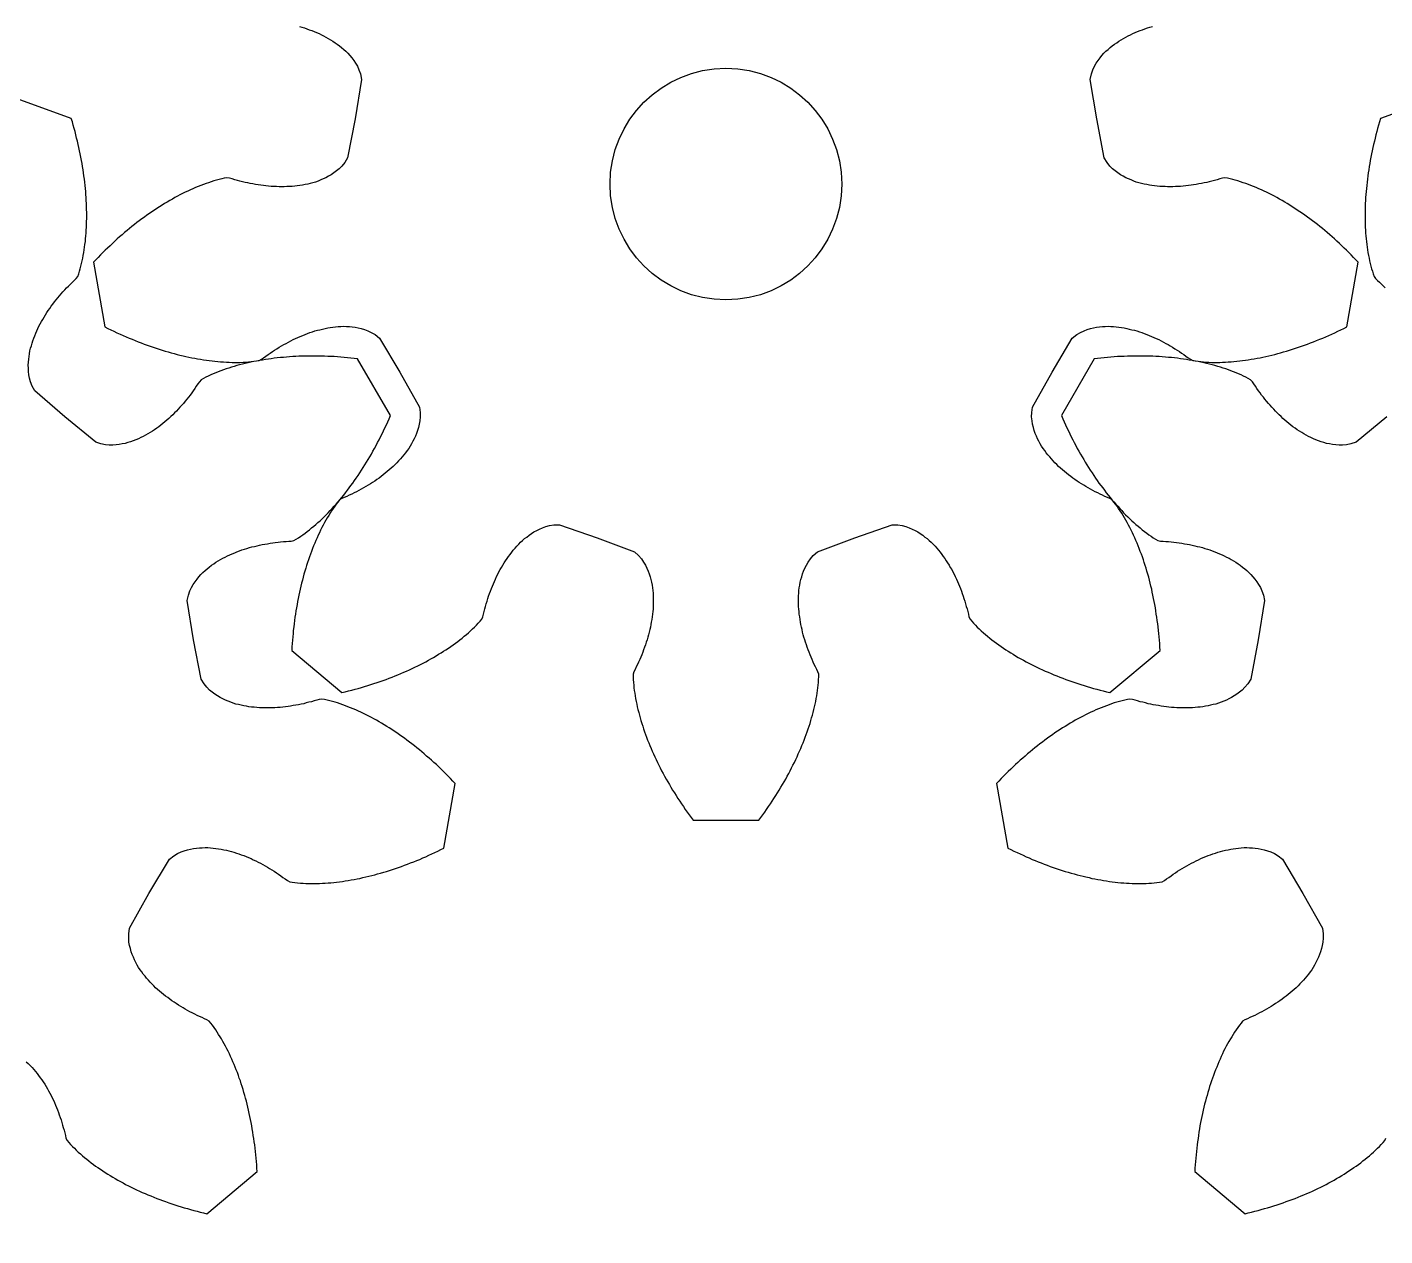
# Model space of a CAD drawing. Header units: metres. Extents: x -17.8 to 17.8, y -17.8 to 17.8.
# Drawn here: x -6.03 to 5.69, y -9.08 to 1.35 of the extents above; entities that cross this region are included whole.
import ezdxf

# ---------------------------------------------------------------- set-up
doc = ezdxf.new("R2010")
doc.units = ezdxf.units.M

msp = doc.modelspace()

# ---------------------------------------------------------------- linework, layer by layer
for points in [[(-3.681, 1.361), (-3.66, 1.354), (-3.638, 1.348), (-3.617, 1.341), (-3.596, 1.333), (-3.575, 1.325), (-3.554, 1.317), (-3.533, 1.309), (-3.512, 1.299), (-3.492, 1.289), (-3.472, 1.279), (-3.452, 1.269), (-3.432, 1.258), (-3.412, 1.246), (-3.392, 1.235), (-3.373, 1.221), (-3.354, 1.209), (-3.335, 1.194), (-3.317, 1.179), (-3.299, 1.163), (-3.28, 1.147), (-3.263, 1.129), (-3.245, 1.11), (-3.229, 1.089), (-3.212, 1.067), (-3.197, 1.043), (-3.181, 1.017), (-3.167, 0.987), (-3.155, 0.951), (-3.145, 0.904), (-3.201, 0.564), (-3.201, 0.564), (-3.265, 0.226), (-3.29, 0.186), (-3.314, 0.156), (-3.337, 0.132), (-3.361, 0.114), (-3.384, 0.096), (-3.407, 0.081), (-3.429, 0.067), (-3.452, 0.055), (-3.475, 0.044), (-3.497, 0.036), (-3.52, 0.026), (-3.542, 0.018), (-3.565, 0.011), (-3.587, 0.006), (-3.61, 0), (-3.632, -0.004), (-3.655, -0.008), (-3.677, -0.012), (-3.7, -0.015), (-3.722, -0.017), (-3.745, -0.02), (-3.767, -0.021), (-3.79, -0.022), (-3.812, -0.023), (-3.835, -0.023), (-3.857, -0.023), (-3.88, -0.022), (-3.902, -0.021), (-3.925, -0.02), (-3.947, -0.018), (-3.97, -0.015), (-3.992, -0.013), (-4.015, -0.01), (-4.037, -0.007), (-4.06, -0.003), (-4.082, 0.001), (-4.105, 0.005), (-4.127, 0.01), (-4.15, 0.014), (-4.172, 0.02), (-4.195, 0.026), (-4.217, 0.031), (-4.24, 0.038), (-4.262, 0.044), (-4.285, 0.051), (-4.307, 0.054), (-4.33, 0.05), (-4.352, 0.045), (-4.375, 0.039), (-4.397, 0.033), (-4.42, 0.027), (-4.442, 0.02), (-4.465, 0.012), (-4.487, 0.004), (-4.51, -0.004), (-4.532, -0.012), (-4.555, -0.021), (-4.577, -0.03), (-4.6, -0.04), (-4.622, -0.05), (-4.645, -0.06), (-4.667, -0.071), (-4.689, -0.082), (-4.712, -0.094), (-4.734, -0.105), (-4.756, -0.117), (-4.778, -0.129), (-4.8, -0.142), (-4.823, -0.155), (-4.845, -0.168), (-4.867, -0.182), (-4.889, -0.196), (-4.911, -0.21), (-4.932, -0.224), (-4.954, -0.239), (-4.976, -0.254), (-4.998, -0.269), (-5.019, -0.285), (-5.041, -0.301), (-5.063, -0.317), (-5.084, -0.333), (-5.106, -0.35), (-5.127, -0.367), (-5.148, -0.384), (-5.169, -0.402), (-5.191, -0.419), (-5.212, -0.438), (-5.233, -0.456), (-5.254, -0.474), (-5.274, -0.493), (-5.295, -0.512), (-5.316, -0.532), (-5.337, -0.552), (-5.357, -0.571), (-5.378, -0.592), (-5.398, -0.612), (-5.418, -0.633), (-5.438, -0.654), (-5.458, -0.675), (-5.36, -1.233), (-5.334, -1.246), (-5.308, -1.259), (-5.282, -1.271), (-5.256, -1.283), (-5.229, -1.295), (-5.203, -1.307), (-5.177, -1.318), (-5.151, -1.33), (-5.125, -1.34), (-5.099, -1.351), (-5.073, -1.361), (-5.047, -1.371), (-5.021, -1.381), (-4.995, -1.391), (-4.969, -1.4), (-4.943, -1.409), (-4.917, -1.417), (-4.891, -1.426), (-4.866, -1.434), (-4.84, -1.442), (-4.814, -1.449), (-4.788, -1.456), (-4.763, -1.463), (-4.737, -1.47), (-4.712, -1.476), (-4.686, -1.482), (-4.661, -1.488), (-4.635, -1.494), (-4.61, -1.499), (-4.585, -1.504), (-4.56, -1.508), (-4.534, -1.513), (-4.509, -1.517), (-4.484, -1.52), (-4.459, -1.524), (-4.435, -1.527), (-4.41, -1.529), (-4.385, -1.532), (-4.361, -1.534), (-4.336, -1.536), (-4.312, -1.537), (-4.287, -1.538), (-4.263, -1.539), (-4.239, -1.539), (-4.215, -1.539), (-4.192, -1.539), (-4.168, -1.538), (-4.144, -1.537), (-4.121, -1.535), (-4.098, -1.533), (-4.075, -1.53), (-4.052, -1.527), (-4.029, -1.524), (-4.009, -1.513), (-3.99, -1.499), (-3.971, -1.486), (-3.952, -1.472), (-3.933, -1.459), (-3.914, -1.446), (-3.895, -1.433), (-3.875, -1.421), (-3.856, -1.409), (-3.836, -1.397), (-3.816, -1.386), (-3.796, -1.375), (-3.776, -1.364), (-3.756, -1.353), (-3.736, -1.343), (-3.715, -1.333), (-3.695, -1.324), (-3.674, -1.315), (-3.653, -1.306), (-3.633, -1.298), (-3.611, -1.29), (-3.59, -1.282), (-3.569, -1.276), (-3.548, -1.268), (-3.526, -1.262), (-3.504, -1.257), (-3.482, -1.252), (-3.46, -1.247), (-3.437, -1.242), (-3.415, -1.238), (-3.392, -1.235), (-3.369, -1.233), (-3.346, -1.23), (-3.323, -1.229), (-3.299, -1.228), (-3.274, -1.23), (-3.25, -1.23), (-3.225, -1.233), (-3.2, -1.236), (-3.173, -1.241), (-3.147, -1.248), (-3.119, -1.256), (-3.091, -1.266), (-3.061, -1.28), (-3.028, -1.3), (-2.99, -1.329), (-2.815, -1.625), (-2.815, -1.625), (-2.646, -1.925), (-2.64, -1.972), (-2.639, -2.01), (-2.642, -2.044), (-2.647, -2.073), (-2.654, -2.101), (-2.662, -2.128), (-2.67, -2.153), (-2.68, -2.176), (-2.69, -2.199), (-2.702, -2.221), (-2.713, -2.243), (-2.725, -2.263), (-2.738, -2.283), (-2.752, -2.301), (-2.765, -2.32), (-2.78, -2.338), (-2.795, -2.356), (-2.81, -2.373), (-2.825, -2.39), (-2.84, -2.406), (-2.856, -2.422), (-2.872, -2.438), (-2.889, -2.453), (-2.906, -2.468), (-2.923, -2.482), (-2.94, -2.497), (-2.958, -2.511), (-2.976, -2.524), (-2.994, -2.538), (-3.013, -2.551), (-3.031, -2.564), (-3.05, -2.576), (-3.069, -2.588), (-3.089, -2.6), (-3.108, -2.612), (-3.128, -2.623), (-3.148, -2.635), (-3.168, -2.646), (-3.188, -2.656), (-3.209, -2.667), (-3.23, -2.677), (-3.251, -2.687), (-3.272, -2.696), (-3.294, -2.706), (-3.315, -2.715), (-3.334, -2.727), (-3.349, -2.745), (-3.363, -2.763), (-3.376, -2.782), (-3.39, -2.801), (-3.403, -2.821), (-3.416, -2.841), (-3.428, -2.861), (-3.441, -2.881), (-3.452, -2.902), (-3.464, -2.923), (-3.476, -2.944), (-3.487, -2.966), (-3.498, -2.987), (-3.509, -3.01), (-3.519, -3.032), (-3.529, -3.054), (-3.539, -3.077), (-3.549, -3.1), (-3.559, -3.123), (-3.568, -3.147), (-3.577, -3.171), (-3.586, -3.195), (-3.595, -3.219), (-3.603, -3.243), (-3.611, -3.267), (-3.619, -3.292), (-3.627, -3.317), (-3.634, -3.342), (-3.642, -3.368), (-3.649, -3.393), (-3.655, -3.419), (-3.662, -3.445), (-3.668, -3.471), (-3.675, -3.497), (-3.68, -3.523), (-3.686, -3.55), (-3.692, -3.577), (-3.697, -3.603), (-3.702, -3.631), (-3.707, -3.658), (-3.711, -3.685), (-3.715, -3.713), (-3.72, -3.74), (-3.723, -3.768), (-3.727, -3.796), (-3.73, -3.824), (-3.734, -3.853), (-3.736, -3.881), (-3.739, -3.91), (-3.742, -3.939), (-3.744, -3.967), (-3.746, -3.996), (-3.748, -4.026), (-3.314, -4.39), (-3.285, -4.383), (-3.257, -4.376), (-3.229, -4.369), (-3.201, -4.361), (-3.173, -4.354), (-3.146, -4.346), (-3.119, -4.338), (-3.091, -4.33), (-3.064, -4.321), (-3.038, -4.313), (-3.011, -4.304), (-2.985, -4.295), (-2.959, -4.285), (-2.933, -4.276), (-2.907, -4.266), (-2.881, -4.257), (-2.856, -4.247), (-2.831, -4.236), (-2.806, -4.226), (-2.781, -4.215), (-2.756, -4.205), (-2.732, -4.194), (-2.708, -4.182), (-2.684, -4.171), (-2.66, -4.159), (-2.637, -4.148), (-2.614, -4.136), (-2.591, -4.124), (-2.568, -4.111), (-2.546, -4.099), (-2.523, -4.086), (-2.501, -4.073), (-2.48, -4.06), (-2.458, -4.047), (-2.437, -4.034), (-2.416, -4.02), (-2.395, -4.006), (-2.375, -3.992), (-2.355, -3.978), (-2.335, -3.964), (-2.315, -3.949), (-2.296, -3.934), (-2.277, -3.919), (-2.258, -3.904), (-2.24, -3.889), (-2.222, -3.873), (-2.204, -3.857), (-2.187, -3.841), (-2.17, -3.825), (-2.154, -3.808), (-2.138, -3.791), (-2.122, -3.774), (-2.107, -3.757), (-2.098, -3.736), (-2.093, -3.713), (-2.087, -3.691), (-2.082, -3.668), (-2.075, -3.646), (-2.069, -3.624), (-2.062, -3.601), (-2.055, -3.579), (-2.048, -3.558), (-2.04, -3.536), (-2.033, -3.515), (-2.024, -3.493), (-2.016, -3.472), (-2.007, -3.451), (-1.998, -3.43), (-1.989, -3.41), (-1.98, -3.389), (-1.969, -3.369), (-1.959, -3.349), (-1.949, -3.329), (-1.937, -3.31), (-1.926, -3.29), (-1.914, -3.271), (-1.902, -3.252), (-1.889, -3.233), (-1.876, -3.215), (-1.863, -3.197), (-1.849, -3.179), (-1.835, -3.161), (-1.82, -3.144), (-1.805, -3.126), (-1.788, -3.11), (-1.773, -3.093), (-1.755, -3.077), (-1.737, -3.061), (-1.718, -3.047), (-1.699, -3.031), (-1.678, -3.017), (-1.657, -3.003), (-1.633, -2.991), (-1.609, -2.978), (-1.582, -2.967), (-1.554, -2.956), (-1.522, -2.948), (-1.484, -2.942), (-1.436, -2.941), (-1.112, -3.054), (-1.112, -3.054), (-0.79, -3.176), (-0.754, -3.208), (-0.729, -3.236), (-0.71, -3.264), (-0.695, -3.29), (-0.682, -3.316), (-0.671, -3.341), (-0.662, -3.366), (-0.654, -3.39), (-0.647, -3.414), (-0.642, -3.438), (-0.637, -3.462), (-0.633, -3.485), (-0.63, -3.509), (-0.629, -3.532), (-0.627, -3.555), (-0.627, -3.578), (-0.627, -3.601), (-0.627, -3.624), (-0.628, -3.646), (-0.629, -3.669), (-0.631, -3.691), (-0.633, -3.714), (-0.637, -3.736), (-0.64, -3.758), (-0.644, -3.781), (-0.647, -3.803), (-0.652, -3.825), (-0.657, -3.847), (-0.662, -3.869), (-0.668, -3.891), (-0.674, -3.912), (-0.681, -3.934), (-0.688, -3.956), (-0.695, -3.977), (-0.702, -3.999), (-0.71, -4.02), (-0.718, -4.042), (-0.726, -4.063), (-0.735, -4.084), (-0.744, -4.106), (-0.754, -4.127), (-0.763, -4.148), (-0.774, -4.169), (-0.784, -4.19), (-0.794, -4.211), (-0.801, -4.232), (-0.801, -4.255), (-0.8, -4.278), (-0.798, -4.302), (-0.796, -4.325), (-0.794, -4.348), (-0.791, -4.372), (-0.787, -4.395), (-0.784, -4.419), (-0.78, -4.442), (-0.775, -4.466), (-0.77, -4.489), (-0.765, -4.513), (-0.759, -4.537), (-0.753, -4.561), (-0.747, -4.585), (-0.74, -4.608), (-0.733, -4.632), (-0.726, -4.656), (-0.718, -4.68), (-0.71, -4.704), (-0.702, -4.728), (-0.694, -4.752), (-0.685, -4.776), (-0.676, -4.8), (-0.666, -4.824), (-0.656, -4.848), (-0.646, -4.872), (-0.636, -4.896), (-0.625, -4.92), (-0.614, -4.945), (-0.603, -4.969), (-0.591, -4.993), (-0.579, -5.017), (-0.567, -5.041), (-0.555, -5.065), (-0.542, -5.089), (-0.529, -5.113), (-0.516, -5.137), (-0.502, -5.161), (-0.488, -5.185), (-0.474, -5.208), (-0.46, -5.232), (-0.445, -5.256), (-0.43, -5.28), (-0.415, -5.304), (-0.399, -5.328), (-0.384, -5.351), (-0.367, -5.375), (-0.351, -5.399), (-0.335, -5.422), (-0.318, -5.446), (-0.301, -5.469), (-0.283, -5.493), (0.283, -5.493), (0.301, -5.469), (0.318, -5.446), (0.335, -5.422), (0.351, -5.399), (0.367, -5.375), (0.384, -5.351), (0.399, -5.328), (0.415, -5.304), (0.43, -5.28), (0.445, -5.256), (0.46, -5.232), (0.474, -5.208), (0.488, -5.185), (0.502, -5.161), (0.516, -5.137), (0.529, -5.113), (0.542, -5.089), (0.555, -5.065), (0.567, -5.041), (0.579, -5.017), (0.591, -4.993), (0.603, -4.969), (0.614, -4.945), (0.625, -4.92), (0.636, -4.896), (0.646, -4.872), (0.656, -4.848), (0.666, -4.824), (0.676, -4.8), (0.685, -4.776), (0.694, -4.752), (0.702, -4.728), (0.71, -4.704), (0.718, -4.68), (0.726, -4.656), (0.733, -4.632), (0.74, -4.608), (0.747, -4.585), (0.753, -4.561), (0.759, -4.537), (0.765, -4.513), (0.77, -4.489), (0.775, -4.466), (0.78, -4.442), (0.784, -4.419), (0.787, -4.395), (0.791, -4.372), (0.794, -4.348), (0.796, -4.325), (0.798, -4.302), (0.8, -4.278), (0.801, -4.255), (0.801, -4.232), (0.794, -4.211), (0.784, -4.19), (0.774, -4.169), (0.763, -4.148), (0.754, -4.127), (0.744, -4.106), (0.735, -4.084), (0.726, -4.063), (0.718, -4.042), (0.71, -4.02), (0.702, -3.999), (0.695, -3.977), (0.688, -3.956), (0.681, -3.934), (0.674, -3.912), (0.668, -3.891), (0.662, -3.869), (0.657, -3.847), (0.652, -3.825), (0.647, -3.803), (0.644, -3.781), (0.64, -3.758), (0.637, -3.736), (0.633, -3.714), (0.631, -3.691), (0.629, -3.669), (0.628, -3.646), (0.627, -3.624), (0.627, -3.601), (0.627, -3.578), (0.627, -3.555), (0.629, -3.532), (0.63, -3.509), (0.633, -3.485), (0.637, -3.462), (0.642, -3.438), (0.647, -3.414), (0.654, -3.39), (0.662, -3.366), (0.671, -3.341), (0.682, -3.316), (0.695, -3.29), (0.71, -3.264), (0.729, -3.236), (0.754, -3.208), (0.79, -3.176), (1.112, -3.054), (1.112, -3.054), (1.436, -2.941), (1.484, -2.942), (1.522, -2.948), (1.554, -2.956), (1.582, -2.967), (1.609, -2.978), (1.633, -2.991), (1.657, -3.003), (1.678, -3.017), (1.699, -3.031), (1.718, -3.047), (1.737, -3.061), (1.755, -3.077), (1.773, -3.093), (1.788, -3.11), (1.805, -3.126), (1.82, -3.144), (1.835, -3.161), (1.849, -3.179), (1.863, -3.197), (1.876, -3.215), (1.889, -3.233), (1.902, -3.252), (1.914, -3.271), (1.926, -3.29), (1.937, -3.31), (1.949, -3.329), (1.959, -3.349), (1.969, -3.369), (1.98, -3.389), (1.989, -3.41), (1.998, -3.43), (2.007, -3.451), (2.016, -3.472), (2.024, -3.493), (2.033, -3.515), (2.04, -3.536), (2.048, -3.558), (2.055, -3.579), (2.062, -3.601), (2.069, -3.624), (2.075, -3.646), (2.082, -3.668), (2.087, -3.691), (2.093, -3.713), (2.098, -3.736), (2.107, -3.757), (2.122, -3.774), (2.138, -3.791), (2.154, -3.808), (2.17, -3.825), (2.187, -3.841), (2.204, -3.857), (2.222, -3.873), (2.24, -3.889), (2.258, -3.904), (2.277, -3.919), (2.296, -3.934), (2.315, -3.949), (2.335, -3.964), (2.355, -3.978), (2.375, -3.992), (2.395, -4.006), (2.416, -4.02), (2.437, -4.034), (2.458, -4.047), (2.48, -4.06), (2.501, -4.073), (2.523, -4.086), (2.546, -4.099), (2.568, -4.111), (2.591, -4.124), (2.614, -4.136), (2.637, -4.148), (2.66, -4.159), (2.684, -4.171), (2.708, -4.182), (2.732, -4.194), (2.756, -4.205), (2.781, -4.215), (2.806, -4.226), (2.831, -4.236), (2.856, -4.247), (2.881, -4.257), (2.907, -4.266), (2.933, -4.276), (2.959, -4.285), (2.985, -4.295), (3.011, -4.304), (3.038, -4.313), (3.064, -4.321), (3.091, -4.33), (3.119, -4.338), (3.146, -4.346), (3.173, -4.354), (3.201, -4.361), (3.229, -4.369), (3.257, -4.376), (3.285, -4.383), (3.314, -4.39), (3.748, -4.026), (3.746, -3.996), (3.744, -3.967), (3.742, -3.939), (3.739, -3.91), (3.736, -3.881), (3.734, -3.853), (3.73, -3.824), (3.727, -3.796), (3.723, -3.768), (3.72, -3.74), (3.715, -3.713), (3.711, -3.685), (3.707, -3.658), (3.702, -3.631), (3.697, -3.603), (3.692, -3.577), (3.686, -3.55), (3.68, -3.523), (3.675, -3.497), (3.668, -3.471), (3.662, -3.445), (3.655, -3.419), (3.649, -3.393), (3.642, -3.368), (3.634, -3.342), (3.627, -3.317), (3.619, -3.292), (3.611, -3.267), (3.603, -3.243), (3.595, -3.219), (3.586, -3.195), (3.577, -3.171), (3.568, -3.147), (3.559, -3.123), (3.549, -3.1), (3.539, -3.077), (3.529, -3.054), (3.519, -3.032), (3.509, -3.01), (3.498, -2.987), (3.487, -2.966), (3.476, -2.944), (3.464, -2.923), (3.452, -2.902), (3.441, -2.881), (3.428, -2.861), (3.416, -2.841), (3.403, -2.821), (3.39, -2.801), (3.376, -2.782), (3.363, -2.763), (3.349, -2.745), (3.334, -2.727), (3.315, -2.715), (3.294, -2.706), (3.272, -2.696), (3.251, -2.687), (3.23, -2.677), (3.209, -2.667), (3.188, -2.656), (3.168, -2.646), (3.148, -2.635), (3.128, -2.623), (3.108, -2.612), (3.089, -2.6), (3.069, -2.588), (3.05, -2.576), (3.031, -2.564), (3.013, -2.551), (2.994, -2.538), (2.976, -2.524), (2.958, -2.511), (2.94, -2.497), (2.923, -2.482), (2.906, -2.468), (2.889, -2.453), (2.872, -2.438), (2.856, -2.422), (2.84, -2.406), (2.825, -2.39), (2.81, -2.373), (2.795, -2.356), (2.78, -2.338), (2.765, -2.32), (2.752, -2.301), (2.738, -2.283), (2.725, -2.263), (2.713, -2.243), (2.702, -2.221), (2.69, -2.199), (2.68, -2.176), (2.67, -2.153), (2.662, -2.128), (2.654, -2.101), (2.647, -2.073), (2.642, -2.044), (2.639, -2.01), (2.64, -1.972), (2.646, -1.925), (2.815, -1.625), (2.815, -1.625), (2.99, -1.329), (3.028, -1.3), (3.061, -1.28), (3.091, -1.266), (3.119, -1.256), (3.147, -1.248), (3.173, -1.241), (3.2, -1.236), (3.225, -1.233), (3.25, -1.23), (3.274, -1.23), (3.299, -1.228), (3.323, -1.229), (3.346, -1.23), (3.369, -1.233), (3.392, -1.235), (3.415, -1.238), (3.437, -1.242), (3.46, -1.247), (3.482, -1.252), (3.504, -1.257), (3.526, -1.262), (3.548, -1.268), (3.569, -1.276), (3.59, -1.282), (3.611, -1.29), (3.633, -1.298), (3.653, -1.306), (3.674, -1.315), (3.695, -1.324), (3.715, -1.333), (3.736, -1.343), (3.756, -1.353), (3.776, -1.364), (3.796, -1.375), (3.816, -1.386), (3.836, -1.397), (3.856, -1.409), (3.875, -1.421), (3.895, -1.433), (3.914, -1.446), (3.933, -1.459), (3.952, -1.472), (3.971, -1.486), (3.99, -1.499), (4.009, -1.513), (4.029, -1.524), (4.052, -1.527), (4.075, -1.53), (4.098, -1.533), (4.121, -1.535), (4.144, -1.537), (4.168, -1.538), (4.192, -1.539), (4.215, -1.539), (4.239, -1.539), (4.263, -1.539), (4.287, -1.538), (4.312, -1.537), (4.336, -1.536), (4.361, -1.534), (4.385, -1.532), (4.41, -1.529), (4.435, -1.527), (4.459, -1.524), (4.484, -1.52), (4.509, -1.517), (4.534, -1.513), (4.56, -1.508), (4.585, -1.504), (4.61, -1.499), (4.635, -1.494), (4.661, -1.488), (4.686, -1.482), (4.712, -1.476), (4.737, -1.47), (4.763, -1.463), (4.788, -1.456), (4.814, -1.449), (4.84, -1.442), (4.866, -1.434), (4.891, -1.426), (4.917, -1.417), (4.943, -1.409), (4.969, -1.4), (4.995, -1.391), (5.021, -1.381), (5.047, -1.371), (5.073, -1.361), (5.099, -1.351), (5.125, -1.34), (5.151, -1.33), (5.177, -1.318), (5.203, -1.307), (5.229, -1.295), (5.256, -1.283), (5.282, -1.271), (5.308, -1.259), (5.334, -1.246), (5.36, -1.233), (5.458, -0.675), (5.438, -0.654), (5.418, -0.633), (5.398, -0.612), (5.378, -0.592), (5.357, -0.571), (5.337, -0.552), (5.316, -0.532), (5.295, -0.512), (5.274, -0.493), (5.254, -0.474), (5.233, -0.456), (5.212, -0.438), (5.191, -0.419), (5.169, -0.402), (5.148, -0.384), (5.127, -0.367), (5.106, -0.35), (5.084, -0.333), (5.063, -0.317), (5.041, -0.301), (5.019, -0.285), (4.998, -0.269), (4.976, -0.254), (4.954, -0.239), (4.932, -0.224), (4.911, -0.21), (4.889, -0.196), (4.867, -0.182), (4.845, -0.168), (4.823, -0.155), (4.8, -0.142), (4.778, -0.129), (4.756, -0.117), (4.734, -0.105), (4.712, -0.094), (4.689, -0.082), (4.667, -0.071), (4.645, -0.06), (4.622, -0.05), (4.6, -0.04), (4.577, -0.03), (4.555, -0.021), (4.532, -0.012), (4.51, -0.004), (4.487, 0.004), (4.465, 0.012), (4.442, 0.02), (4.42, 0.027), (4.397, 0.033), (4.375, 0.039), (4.352, 0.045), (4.33, 0.05), (4.307, 0.054), (4.285, 0.051), (4.262, 0.044), (4.24, 0.038), (4.217, 0.031), (4.195, 0.026), (4.172, 0.02), (4.15, 0.014), (4.127, 0.01), (4.105, 0.005), (4.082, 0.001), (4.06, -0.003), (4.037, -0.007), (4.015, -0.01), (3.992, -0.013), (3.97, -0.015), (3.947, -0.018), (3.925, -0.02), (3.902, -0.021), (3.88, -0.022), (3.857, -0.023), (3.835, -0.023), (3.812, -0.023), (3.79, -0.022), (3.767, -0.021), (3.745, -0.02), (3.722, -0.017), (3.7, -0.015), (3.677, -0.012), (3.655, -0.008), (3.632, -0.004), (3.61, 0), (3.587, 0.006), (3.565, 0.011), (3.542, 0.018), (3.52, 0.026), (3.497, 0.036), (3.475, 0.044), (3.452, 0.055), (3.429, 0.067), (3.407, 0.081), (3.384, 0.096), (3.361, 0.114), (3.337, 0.132), (3.314, 0.156), (3.29, 0.186), (3.265, 0.226), (3.201, 0.564), (3.201, 0.564), (3.145, 0.904), (3.155, 0.951), (3.167, 0.987), (3.181, 1.017), (3.197, 1.043), (3.212, 1.067), (3.229, 1.089), (3.245, 1.11), (3.263, 1.129), (3.28, 1.147), (3.299, 1.163), (3.317, 1.179), (3.335, 1.194), (3.354, 1.209), (3.373, 1.221), (3.392, 1.235), (3.412, 1.246), (3.432, 1.258), (3.452, 1.269), (3.472, 1.279), (3.492, 1.289), (3.512, 1.299), (3.533, 1.309), (3.554, 1.317), (3.575, 1.325), (3.596, 1.333), (3.617, 1.341), (3.638, 1.348), (3.66, 1.354), (3.681, 1.361)], [(-6.039, -7.577), (-6.022, -7.593), (-6.006, -7.61), (-5.989, -7.626), (-5.974, -7.644), (-5.96, -7.661), (-5.945, -7.679), (-5.932, -7.697), (-5.918, -7.715), (-5.905, -7.733), (-5.892, -7.752), (-5.88, -7.771), (-5.868, -7.79), (-5.857, -7.81), (-5.846, -7.829), (-5.835, -7.849), (-5.825, -7.869), (-5.815, -7.889), (-5.805, -7.91), (-5.796, -7.93), (-5.787, -7.951), (-5.778, -7.972), (-5.77, -7.993), (-5.762, -8.015), (-5.754, -8.036), (-5.746, -8.058), (-5.739, -8.079), (-5.732, -8.101), (-5.726, -8.124), (-5.719, -8.146), (-5.713, -8.168), (-5.707, -8.191), (-5.701, -8.213), (-5.696, -8.236), (-5.687, -8.257), (-5.672, -8.274), (-5.657, -8.291), (-5.641, -8.308), (-5.624, -8.325), (-5.607, -8.341), (-5.59, -8.357), (-5.572, -8.373), (-5.554, -8.389), (-5.536, -8.404), (-5.517, -8.419), (-5.498, -8.434), (-5.479, -8.449), (-5.46, -8.464), (-5.44, -8.478), (-5.42, -8.492), (-5.399, -8.506), (-5.378, -8.52), (-5.357, -8.534), (-5.336, -8.547), (-5.315, -8.56), (-5.293, -8.573), (-5.271, -8.586), (-5.249, -8.599), (-5.226, -8.611), (-5.203, -8.624), (-5.181, -8.636), (-5.157, -8.648), (-5.134, -8.659), (-5.11, -8.671), (-5.086, -8.682), (-5.062, -8.694), (-5.038, -8.705), (-5.013, -8.715), (-4.989, -8.726), (-4.964, -8.736), (-4.938, -8.747), (-4.913, -8.757), (-4.887, -8.766), (-4.862, -8.776), (-4.836, -8.785), (-4.809, -8.795), (-4.783, -8.804), (-4.757, -8.813), (-4.73, -8.821), (-4.703, -8.83), (-4.676, -8.838), (-4.648, -8.846), (-4.621, -8.854), (-4.593, -8.861), (-4.565, -8.869), (-4.537, -8.876), (-4.509, -8.883), (-4.481, -8.89), (-4.047, -8.526), (-4.048, -8.496), (-4.05, -8.467), (-4.053, -8.439), (-4.055, -8.41), (-4.058, -8.381), (-4.061, -8.353), (-4.064, -8.324), (-4.067, -8.296), (-4.071, -8.268), (-4.075, -8.24), (-4.079, -8.213), (-4.083, -8.185), (-4.088, -8.158), (-4.092, -8.131), (-4.097, -8.103), (-4.103, -8.077), (-4.108, -8.05), (-4.114, -8.023), (-4.12, -7.997), (-4.126, -7.971), (-4.132, -7.945), (-4.139, -7.919), (-4.146, -7.893), (-4.153, -7.868), (-4.16, -7.842), (-4.167, -7.817), (-4.175, -7.792), (-4.183, -7.767), (-4.191, -7.743), (-4.2, -7.719), (-4.208, -7.695), (-4.217, -7.671), (-4.226, -7.647), (-4.236, -7.623), (-4.245, -7.6), (-4.255, -7.577), (-4.265, -7.554), (-4.275, -7.532), (-4.286, -7.51), (-4.296, -7.487), (-4.307, -7.466), (-4.319, -7.444), (-4.33, -7.423), (-4.342, -7.402), (-4.354, -7.381), (-4.366, -7.361), (-4.379, -7.341), (-4.391, -7.321), (-4.404, -7.301), (-4.418, -7.282), (-4.432, -7.263), (-4.446, -7.245), (-4.46, -7.227), (-4.479, -7.215), (-4.501, -7.206), (-4.522, -7.196), (-4.543, -7.187), (-4.564, -7.177), (-4.585, -7.167), (-4.606, -7.156), (-4.626, -7.146), (-4.646, -7.135), (-4.666, -7.123), (-4.686, -7.112), (-4.706, -7.1), (-4.725, -7.088), (-4.744, -7.076), (-4.763, -7.064), (-4.782, -7.051), (-4.8, -7.038), (-4.818, -7.024), (-4.836, -7.011), (-4.854, -6.997), (-4.871, -6.982), (-4.888, -6.968), (-4.905, -6.953), (-4.922, -6.938), (-4.938, -6.922), (-4.954, -6.906), (-4.969, -6.89), (-4.985, -6.873), (-5, -6.856), (-5.014, -6.838), (-5.029, -6.82), (-5.042, -6.801), (-5.056, -6.783), (-5.069, -6.763), (-5.081, -6.743), (-5.092, -6.721), (-5.104, -6.699), (-5.114, -6.676), (-5.124, -6.653), (-5.133, -6.628), (-5.14, -6.601), (-5.147, -6.573), (-5.153, -6.544), (-5.155, -6.51), (-5.155, -6.472), (-5.148, -6.425), (-4.98, -6.125), (-4.98, -6.125), (-4.804, -5.829), (-4.766, -5.8), (-4.734, -5.78), (-4.703, -5.766), (-4.675, -5.756), (-4.647, -5.748), (-4.621, -5.741), (-4.595, -5.736), (-4.569, -5.733), (-4.544, -5.73), (-4.52, -5.73), (-4.495, -5.728), (-4.472, -5.729), (-4.448, -5.73), (-4.425, -5.733), (-4.402, -5.735), (-4.379, -5.738), (-4.357, -5.742), (-4.335, -5.747), (-4.312, -5.752), (-4.29, -5.757), (-4.268, -5.762), (-4.247, -5.768), (-4.225, -5.776), (-4.204, -5.782), (-4.183, -5.79), (-4.162, -5.798), (-4.141, -5.806), (-4.12, -5.815), (-4.099, -5.824), (-4.079, -5.833), (-4.058, -5.843), (-4.038, -5.853), (-4.018, -5.864), (-3.998, -5.875), (-3.978, -5.886), (-3.958, -5.897), (-3.939, -5.909), (-3.919, -5.921), (-3.899, -5.933), (-3.88, -5.946), (-3.861, -5.959), (-3.842, -5.972), (-3.823, -5.986), (-3.804, -5.999), (-3.785, -6.013), (-3.765, -6.024), (-3.743, -6.027), (-3.72, -6.03), (-3.697, -6.033), (-3.673, -6.035), (-3.65, -6.037), (-3.626, -6.038), (-3.603, -6.039), (-3.579, -6.039), (-3.555, -6.039), (-3.531, -6.039), (-3.507, -6.038), (-3.482, -6.037), (-3.458, -6.036), (-3.434, -6.034), (-3.409, -6.032), (-3.384, -6.029), (-3.36, -6.027), (-3.335, -6.024), (-3.31, -6.02), (-3.285, -6.017), (-3.26, -6.013), (-3.235, -6.008), (-3.21, -6.004), (-3.184, -5.999), (-3.159, -5.994), (-3.134, -5.988), (-3.108, -5.982), (-3.083, -5.976), (-3.057, -5.97), (-3.031, -5.963), (-3.006, -5.956), (-2.98, -5.949), (-2.954, -5.942), (-2.929, -5.934), (-2.903, -5.926), (-2.877, -5.917), (-2.851, -5.909), (-2.825, -5.9), (-2.799, -5.891), (-2.773, -5.881), (-2.747, -5.871), (-2.721, -5.861), (-2.695, -5.851), (-2.669, -5.84), (-2.643, -5.83), (-2.617, -5.818), (-2.591, -5.807), (-2.565, -5.795), (-2.539, -5.783), (-2.513, -5.771), (-2.486, -5.759), (-2.46, -5.746), (-2.434, -5.733), (-2.336, -5.175), (-2.356, -5.154), (-2.376, -5.133), (-2.396, -5.112), (-2.417, -5.092), (-2.437, -5.071), (-2.458, -5.052), (-2.478, -5.032), (-2.499, -5.012), (-2.52, -4.993), (-2.541, -4.974), (-2.562, -4.956), (-2.583, -4.938), (-2.604, -4.919), (-2.625, -4.902), (-2.646, -4.884), (-2.667, -4.867), (-2.689, -4.85), (-2.71, -4.833), (-2.732, -4.817), (-2.753, -4.801), (-2.775, -4.785), (-2.796, -4.769), (-2.818, -4.754), (-2.84, -4.739), (-2.862, -4.724), (-2.884, -4.71), (-2.906, -4.696), (-2.928, -4.682), (-2.95, -4.668), (-2.972, -4.655), (-2.994, -4.642), (-3.016, -4.629), (-3.038, -4.617), (-3.06, -4.605), (-3.083, -4.594), (-3.105, -4.582), (-3.127, -4.571), (-3.15, -4.56), (-3.172, -4.55), (-3.194, -4.54), (-3.217, -4.53), (-3.239, -4.521), (-3.262, -4.512), (-3.284, -4.504), (-3.307, -4.496), (-3.329, -4.488), (-3.352, -4.48), (-3.374, -4.473), (-3.397, -4.467), (-3.419, -4.461), (-3.442, -4.455), (-3.465, -4.45), (-3.487, -4.446), (-3.51, -4.449), (-3.532, -4.456), (-3.554, -4.462), (-3.577, -4.469), (-3.599, -4.474), (-3.622, -4.48), (-3.644, -4.486), (-3.667, -4.49), (-3.689, -4.495), (-3.712, -4.499), (-3.734, -4.503), (-3.757, -4.507), (-3.779, -4.51), (-3.802, -4.513), (-3.824, -4.515), (-3.847, -4.518), (-3.869, -4.52), (-3.892, -4.521), (-3.914, -4.522), (-3.937, -4.523), (-3.959, -4.523), (-3.982, -4.523), (-4.004, -4.522), (-4.027, -4.521), (-4.049, -4.52), (-4.072, -4.517), (-4.094, -4.515), (-4.117, -4.512), (-4.139, -4.508), (-4.162, -4.504), (-4.184, -4.5), (-4.207, -4.494), (-4.229, -4.489), (-4.252, -4.482), (-4.274, -4.474), (-4.297, -4.464), (-4.32, -4.456), (-4.342, -4.445), (-4.365, -4.433), (-4.388, -4.419), (-4.411, -4.404), (-4.434, -4.386), (-4.457, -4.368), (-4.48, -4.344), (-4.504, -4.314), (-4.53, -4.274), (-4.594, -3.936), (-4.594, -3.936), (-4.649, -3.596), (-4.639, -3.549), (-4.627, -3.513), (-4.613, -3.483), (-4.597, -3.457), (-4.582, -3.433), (-4.565, -3.411), (-4.549, -3.39), (-4.531, -3.371), (-4.514, -3.353), (-4.496, -3.337), (-4.478, -3.321), (-4.459, -3.306), (-4.44, -3.291), (-4.421, -3.279), (-4.402, -3.265), (-4.382, -3.254), (-4.362, -3.242), (-4.343, -3.231), (-4.322, -3.221), (-4.302, -3.211), (-4.282, -3.201), (-4.261, -3.191), (-4.24, -3.183), (-4.22, -3.175), (-4.198, -3.167), (-4.177, -3.159), (-4.156, -3.152), (-4.134, -3.146), (-4.113, -3.139), (-4.091, -3.133), (-4.069, -3.128), (-4.047, -3.122), (-4.025, -3.118), (-4.002, -3.113), (-3.98, -3.109), (-3.958, -3.105), (-3.935, -3.101), (-3.912, -3.097), (-3.89, -3.094), (-3.866, -3.092), (-3.844, -3.089), (-3.82, -3.087), (-3.797, -3.086), (-3.774, -3.084), (-3.751, -3.082), (-3.728, -3.078), (-3.709, -3.066), (-3.689, -3.053), (-3.67, -3.04), (-3.651, -3.027), (-3.632, -3.013), (-3.613, -2.999), (-3.594, -2.984), (-3.576, -2.969), (-3.557, -2.954), (-3.539, -2.938), (-3.521, -2.922), (-3.503, -2.906), (-3.486, -2.889), (-3.468, -2.872), (-3.45, -2.855), (-3.433, -2.837), (-3.416, -2.819), (-3.399, -2.801), (-3.382, -2.782), (-3.365, -2.763), (-3.348, -2.744), (-3.332, -2.725), (-3.316, -2.705), (-3.299, -2.685), (-3.283, -2.665), (-3.267, -2.644), (-3.252, -2.623), (-3.236, -2.602), (-3.22, -2.581), (-3.205, -2.559), (-3.19, -2.538), (-3.175, -2.516), (-3.16, -2.493), (-3.145, -2.471), (-3.131, -2.448), (-3.116, -2.425), (-3.102, -2.402), (-3.088, -2.378), (-3.074, -2.355), (-3.06, -2.331), (-3.047, -2.306), (-3.033, -2.282), (-3.02, -2.257), (-3.007, -2.232), (-2.994, -2.207), (-2.981, -2.182), (-2.968, -2.157), (-2.956, -2.131), (-2.943, -2.105), (-2.931, -2.079), (-2.919, -2.052), (-2.907, -2.026), (-2.896, -1.999), (-3.179, -1.508), (-3.208, -1.505), (-3.237, -1.502), (-3.266, -1.499), (-3.294, -1.497), (-3.323, -1.494), (-3.352, -1.492), (-3.38, -1.49), (-3.408, -1.489), (-3.437, -1.488), (-3.465, -1.487), (-3.493, -1.486), (-3.521, -1.485), (-3.548, -1.485), (-3.576, -1.485), (-3.604, -1.485), (-3.631, -1.486), (-3.658, -1.486), (-3.685, -1.487), (-3.712, -1.489), (-3.739, -1.49), (-3.766, -1.492), (-3.793, -1.494), (-3.819, -1.496), (-3.845, -1.498), (-3.872, -1.501), (-3.898, -1.504), (-3.924, -1.508), (-3.949, -1.511), (-3.975, -1.515), (-4, -1.519), (-4.026, -1.523), (-4.051, -1.528), (-4.076, -1.533), (-4.1, -1.538), (-4.125, -1.543), (-4.149, -1.549), (-4.173, -1.555), (-4.197, -1.561), (-4.221, -1.567), (-4.245, -1.574), (-4.268, -1.581), (-4.291, -1.588), (-4.314, -1.596), (-4.337, -1.604), (-4.359, -1.612), (-4.382, -1.621), (-4.404, -1.629), (-4.425, -1.639), (-4.447, -1.648), (-4.468, -1.658), (-4.489, -1.668), (-4.509, -1.679), (-4.529, -1.69), (-4.545, -1.707), (-4.558, -1.726), (-4.571, -1.746), (-4.584, -1.765), (-4.597, -1.784), (-4.611, -1.803), (-4.624, -1.821), (-4.639, -1.84), (-4.653, -1.857), (-4.667, -1.875), (-4.682, -1.893), (-4.697, -1.91), (-4.712, -1.927), (-4.728, -1.943), (-4.743, -1.96), (-4.759, -1.976), (-4.775, -1.992), (-4.792, -2.007), (-4.808, -2.023), (-4.825, -2.038), (-4.842, -2.052), (-4.859, -2.067), (-4.877, -2.081), (-4.894, -2.095), (-4.913, -2.108), (-4.932, -2.121), (-4.95, -2.133), (-4.97, -2.145), (-4.989, -2.157), (-5.009, -2.168), (-5.029, -2.18), (-5.05, -2.189), (-5.071, -2.2), (-5.092, -2.209), (-5.115, -2.218), (-5.138, -2.225), (-5.161, -2.232), (-5.185, -2.239), (-5.21, -2.244), (-5.237, -2.248), (-5.264, -2.251), (-5.293, -2.253), (-5.323, -2.253), (-5.356, -2.25), (-5.394, -2.243), (-5.439, -2.228), (-5.705, -2.01), (-5.705, -2.01), (-5.966, -1.786), (-5.988, -1.744), (-6.002, -1.708), (-6.011, -1.676), (-6.016, -1.646), (-6.019, -1.618), (-6.021, -1.59), (-6.022, -1.564), (-6.02, -1.538), (-6.018, -1.513), (-6.015, -1.489), (-6.012, -1.465), (-6.007, -1.441), (-6.002, -1.418), (-5.995, -1.396), (-5.989, -1.374), (-5.982, -1.352), (-5.974, -1.331), (-5.966, -1.309), (-5.957, -1.288), (-5.948, -1.268), (-5.939, -1.247), (-5.929, -1.227), (-5.918, -1.207), (-5.908, -1.187), (-5.896, -1.168), (-5.885, -1.148), (-5.873, -1.129), (-5.861, -1.11), (-5.849, -1.091), (-5.836, -1.073), (-5.823, -1.054), (-5.809, -1.036), (-5.795, -1.018), (-5.781, -1), (-5.767, -0.982), (-5.752, -0.965), (-5.737, -0.948), (-5.722, -0.93), (-5.707, -0.913), (-5.691, -0.897), (-5.675, -0.88), (-5.658, -0.863), (-5.641, -0.847), (-5.625, -0.831), (-5.608, -0.815), (-5.594, -0.797), (-5.586, -0.775), (-5.58, -0.753), (-5.573, -0.731), (-5.567, -0.708), (-5.561, -0.686), (-5.556, -0.663), (-5.551, -0.639), (-5.547, -0.616), (-5.542, -0.592), (-5.539, -0.569), (-5.535, -0.545), (-5.532, -0.521), (-5.529, -0.496), (-5.527, -0.472), (-5.524, -0.447), (-5.522, -0.423), (-5.521, -0.398), (-5.519, -0.373), (-5.518, -0.348), (-5.518, -0.323), (-5.517, -0.297), (-5.517, -0.272), (-5.517, -0.246), (-5.518, -0.22), (-5.518, -0.194), (-5.519, -0.169), (-5.521, -0.142), (-5.522, -0.116), (-5.524, -0.09), (-5.526, -0.064), (-5.528, -0.037), (-5.531, -0.011), (-5.534, 0.016), (-5.537, 0.043), (-5.541, 0.07), (-5.545, 0.096), (-5.549, 0.123), (-5.553, 0.151), (-5.557, 0.178), (-5.562, 0.205), (-5.567, 0.232), (-5.573, 0.26), (-5.578, 0.287), (-5.584, 0.315), (-5.59, 0.342), (-5.597, 0.37), (-5.604, 0.397), (-5.611, 0.425), (-5.618, 0.453), (-5.625, 0.481), (-5.633, 0.509), (-5.641, 0.537), (-5.65, 0.565), (-6.182, 0.758)], [(6.182, 0.758), (5.65, 0.565), (5.641, 0.537), (5.633, 0.509), (5.625, 0.481), (5.618, 0.453), (5.611, 0.425), (5.604, 0.397), (5.597, 0.37), (5.59, 0.342), (5.584, 0.315), (5.578, 0.287), (5.573, 0.26), (5.567, 0.232), (5.562, 0.205), (5.557, 0.178), (5.553, 0.151), (5.549, 0.123), (5.545, 0.096), (5.541, 0.07), (5.537, 0.043), (5.534, 0.016), (5.531, -0.011), (5.528, -0.037), (5.526, -0.064), (5.524, -0.09), (5.522, -0.116), (5.521, -0.142), (5.519, -0.169), (5.518, -0.194), (5.518, -0.22), (5.517, -0.246), (5.517, -0.272), (5.517, -0.297), (5.518, -0.323), (5.518, -0.348), (5.519, -0.373), (5.521, -0.398), (5.522, -0.423), (5.524, -0.447), (5.527, -0.472), (5.529, -0.496), (5.532, -0.521), (5.535, -0.545), (5.539, -0.569), (5.542, -0.592), (5.547, -0.616), (5.551, -0.639), (5.556, -0.663), (5.561, -0.686), (5.567, -0.708), (5.573, -0.731), (5.58, -0.753), (5.586, -0.775), (5.594, -0.797), (5.608, -0.815), (5.625, -0.831), (5.641, -0.847), (5.658, -0.863), (5.675, -0.88), (5.691, -0.897)], [(5.705, -2.01), (5.439, -2.228), (5.394, -2.243), (5.356, -2.25), (5.323, -2.253), (5.293, -2.253), (5.264, -2.251), (5.237, -2.248), (5.21, -2.244), (5.185, -2.239), (5.161, -2.232), (5.138, -2.225), (5.115, -2.218), (5.092, -2.209), (5.071, -2.2), (5.05, -2.189), (5.029, -2.18), (5.009, -2.168), (4.989, -2.157), (4.97, -2.145), (4.95, -2.133), (4.932, -2.121), (4.913, -2.108), (4.894, -2.095), (4.877, -2.081), (4.859, -2.067), (4.842, -2.052), (4.825, -2.038), (4.808, -2.023), (4.792, -2.007), (4.775, -1.992), (4.759, -1.976), (4.743, -1.96), (4.728, -1.943), (4.712, -1.927), (4.697, -1.91), (4.682, -1.893), (4.667, -1.875), (4.653, -1.857), (4.639, -1.84), (4.624, -1.821), (4.611, -1.803), (4.597, -1.784), (4.584, -1.765), (4.571, -1.746), (4.558, -1.726), (4.545, -1.707), (4.529, -1.69), (4.509, -1.679), (4.489, -1.668), (4.468, -1.658), (4.447, -1.648), (4.425, -1.639), (4.404, -1.629), (4.382, -1.621), (4.359, -1.612), (4.337, -1.604), (4.314, -1.596), (4.291, -1.588), (4.268, -1.581), (4.245, -1.574), (4.221, -1.567), (4.197, -1.561), (4.173, -1.555), (4.149, -1.549), (4.125, -1.543), (4.1, -1.538), (4.076, -1.533), (4.051, -1.528), (4.026, -1.523), (4, -1.519), (3.975, -1.515), (3.949, -1.511), (3.924, -1.508), (3.898, -1.504), (3.872, -1.501), (3.845, -1.498), (3.819, -1.496), (3.793, -1.494), (3.766, -1.492), (3.739, -1.49), (3.712, -1.489), (3.685, -1.487), (3.658, -1.486), (3.631, -1.486), (3.604, -1.485), (3.576, -1.485), (3.548, -1.485), (3.521, -1.485), (3.493, -1.486), (3.465, -1.487), (3.437, -1.488), (3.408, -1.489), (3.38, -1.49), (3.352, -1.492), (3.323, -1.494), (3.294, -1.497), (3.266, -1.499), (3.237, -1.502), (3.208, -1.505), (3.179, -1.508), (2.896, -1.999), (2.907, -2.026), (2.919, -2.052), (2.931, -2.079), (2.943, -2.105), (2.956, -2.131), (2.968, -2.157), (2.981, -2.182), (2.994, -2.207), (3.007, -2.232), (3.02, -2.257), (3.033, -2.282), (3.047, -2.306), (3.06, -2.331), (3.074, -2.355), (3.088, -2.378), (3.102, -2.402), (3.116, -2.425), (3.131, -2.448), (3.145, -2.471), (3.16, -2.493), (3.175, -2.516), (3.19, -2.538), (3.205, -2.559), (3.22, -2.581), (3.236, -2.602), (3.252, -2.623), (3.267, -2.644), (3.283, -2.665), (3.299, -2.685), (3.316, -2.705), (3.332, -2.725), (3.348, -2.744), (3.365, -2.763), (3.382, -2.782), (3.399, -2.801), (3.416, -2.819), (3.433, -2.837), (3.45, -2.855), (3.468, -2.872), (3.486, -2.889), (3.503, -2.906), (3.521, -2.922), (3.539, -2.938), (3.557, -2.954), (3.576, -2.969), (3.594, -2.984), (3.613, -2.999), (3.632, -3.013), (3.651, -3.027), (3.67, -3.04), (3.689, -3.053), (3.709, -3.066), (3.728, -3.078), (3.751, -3.082), (3.774, -3.084), (3.797, -3.086), (3.82, -3.087), (3.844, -3.089), (3.866, -3.092), (3.89, -3.094), (3.912, -3.097), (3.935, -3.101), (3.958, -3.105), (3.98, -3.109), (4.002, -3.113), (4.025, -3.118), (4.047, -3.122), (4.069, -3.128), (4.091, -3.133), (4.113, -3.139), (4.134, -3.146), (4.156, -3.152), (4.177, -3.159), (4.198, -3.167), (4.22, -3.175), (4.24, -3.183), (4.261, -3.191), (4.282, -3.201), (4.302, -3.211), (4.322, -3.221), (4.343, -3.231), (4.362, -3.242), (4.382, -3.254), (4.402, -3.265), (4.421, -3.279), (4.44, -3.291), (4.459, -3.306), (4.478, -3.321), (4.496, -3.337), (4.514, -3.353), (4.531, -3.371), (4.549, -3.39), (4.565, -3.411), (4.582, -3.433), (4.597, -3.457), (4.613, -3.483), (4.627, -3.513), (4.639, -3.549), (4.649, -3.596), (4.594, -3.936), (4.594, -3.936), (4.53, -4.274), (4.504, -4.314), (4.48, -4.344), (4.457, -4.368), (4.434, -4.386), (4.411, -4.404), (4.388, -4.419), (4.365, -4.433), (4.342, -4.445), (4.32, -4.456), (4.297, -4.464), (4.274, -4.474), (4.252, -4.482), (4.229, -4.489), (4.207, -4.494), (4.184, -4.5), (4.162, -4.504), (4.139, -4.508), (4.117, -4.512), (4.094, -4.515), (4.072, -4.517), (4.049, -4.52), (4.027, -4.521), (4.004, -4.522), (3.982, -4.523), (3.959, -4.523), (3.937, -4.523), (3.914, -4.522), (3.892, -4.521), (3.869, -4.52), (3.847, -4.518), (3.824, -4.515), (3.802, -4.513), (3.779, -4.51), (3.757, -4.507), (3.734, -4.503), (3.712, -4.499), (3.689, -4.495), (3.667, -4.49), (3.644, -4.486), (3.622, -4.48), (3.599, -4.474), (3.577, -4.469), (3.554, -4.462), (3.532, -4.456), (3.51, -4.449), (3.487, -4.446), (3.465, -4.45), (3.442, -4.455), (3.419, -4.461), (3.397, -4.467), (3.374, -4.473), (3.352, -4.48), (3.329, -4.488), (3.307, -4.496), (3.284, -4.504), (3.262, -4.512), (3.239, -4.521), (3.217, -4.53), (3.194, -4.54), (3.172, -4.55), (3.15, -4.56), (3.127, -4.571), (3.105, -4.582), (3.083, -4.594), (3.06, -4.605), (3.038, -4.617), (3.016, -4.629), (2.994, -4.642), (2.972, -4.655), (2.95, -4.668), (2.928, -4.682), (2.906, -4.696), (2.884, -4.71), (2.862, -4.724), (2.84, -4.739), (2.818, -4.754), (2.796, -4.769), (2.775, -4.785), (2.753, -4.801), (2.732, -4.817), (2.71, -4.833), (2.689, -4.85), (2.667, -4.867), (2.646, -4.884), (2.625, -4.902), (2.604, -4.919), (2.583, -4.938), (2.562, -4.956), (2.541, -4.974), (2.52, -4.993), (2.499, -5.012), (2.478, -5.032), (2.458, -5.052), (2.437, -5.071), (2.417, -5.092), (2.396, -5.112), (2.376, -5.133), (2.356, -5.154), (2.336, -5.175), (2.434, -5.733), (2.46, -5.746), (2.486, -5.759), (2.513, -5.771), (2.539, -5.783), (2.565, -5.795), (2.591, -5.807), (2.617, -5.818), (2.643, -5.83), (2.669, -5.84), (2.695, -5.851), (2.721, -5.861), (2.747, -5.871), (2.773, -5.881), (2.799, -5.891), (2.825, -5.9), (2.851, -5.909), (2.877, -5.917), (2.903, -5.926), (2.929, -5.934), (2.954, -5.942), (2.98, -5.949), (3.006, -5.956), (3.031, -5.963), (3.057, -5.97), (3.083, -5.976), (3.108, -5.982), (3.134, -5.988), (3.159, -5.994), (3.184, -5.999), (3.21, -6.004), (3.235, -6.008), (3.26, -6.013), (3.285, -6.017), (3.31, -6.02), (3.335, -6.024), (3.36, -6.027), (3.384, -6.029), (3.409, -6.032), (3.434, -6.034), (3.458, -6.036), (3.482, -6.037), (3.507, -6.038), (3.531, -6.039), (3.555, -6.039), (3.579, -6.039), (3.603, -6.039), (3.626, -6.038), (3.65, -6.037), (3.673, -6.035), (3.697, -6.033), (3.72, -6.03), (3.743, -6.027), (3.765, -6.024), (3.785, -6.013), (3.804, -5.999), (3.823, -5.986), (3.842, -5.972), (3.861, -5.959), (3.88, -5.946), (3.899, -5.933), (3.919, -5.921), (3.939, -5.909), (3.958, -5.897), (3.978, -5.886), (3.998, -5.875), (4.018, -5.864), (4.038, -5.853), (4.058, -5.843), (4.079, -5.833), (4.099, -5.824), (4.12, -5.815), (4.141, -5.806), (4.162, -5.798), (4.183, -5.79), (4.204, -5.782), (4.225, -5.776), (4.247, -5.768), (4.268, -5.762), (4.29, -5.757), (4.312, -5.752), (4.335, -5.747), (4.357, -5.742), (4.379, -5.738), (4.402, -5.735), (4.425, -5.733), (4.448, -5.73), (4.472, -5.729), (4.495, -5.728), (4.52, -5.73), (4.544, -5.73), (4.569, -5.733), (4.595, -5.736), (4.621, -5.741), (4.647, -5.748), (4.675, -5.756), (4.703, -5.766), (4.734, -5.78), (4.766, -5.8), (4.804, -5.829), (4.98, -6.125), (4.98, -6.125), (5.148, -6.425), (5.155, -6.472), (5.155, -6.51), (5.153, -6.544), (5.147, -6.573), (5.14, -6.601), (5.133, -6.628), (5.124, -6.653), (5.114, -6.676), (5.104, -6.699), (5.092, -6.721), (5.081, -6.743), (5.069, -6.763), (5.056, -6.783), (5.042, -6.801), (5.029, -6.82), (5.014, -6.838), (5, -6.856), (4.985, -6.873), (4.969, -6.89), (4.954, -6.906), (4.938, -6.922), (4.922, -6.938), (4.905, -6.953), (4.888, -6.968), (4.871, -6.982), (4.854, -6.997), (4.836, -7.011), (4.818, -7.024), (4.8, -7.038), (4.782, -7.051), (4.763, -7.064), (4.744, -7.076), (4.725, -7.088), (4.706, -7.1), (4.686, -7.112), (4.666, -7.123), (4.646, -7.135), (4.626, -7.146), (4.606, -7.156), (4.585, -7.167), (4.564, -7.177), (4.543, -7.187), (4.522, -7.196), (4.501, -7.206), (4.479, -7.215), (4.46, -7.227), (4.446, -7.245), (4.432, -7.263), (4.418, -7.282), (4.404, -7.301), (4.391, -7.321), (4.378, -7.341), (4.366, -7.361), (4.354, -7.381), (4.342, -7.402), (4.33, -7.423), (4.319, -7.444), (4.307, -7.466), (4.296, -7.487), (4.286, -7.51), (4.275, -7.532), (4.265, -7.554), (4.255, -7.577), (4.245, -7.6), (4.236, -7.623), (4.226, -7.647), (4.217, -7.671), (4.208, -7.695), (4.2, -7.719), (4.191, -7.743), (4.183, -7.767), (4.175, -7.792), (4.167, -7.817), (4.16, -7.842), (4.153, -7.868), (4.146, -7.893), (4.139, -7.919), (4.132, -7.945), (4.126, -7.971), (4.12, -7.997), (4.114, -8.023), (4.108, -8.05), (4.103, -8.077), (4.097, -8.103), (4.092, -8.131), (4.088, -8.158), (4.083, -8.185), (4.079, -8.213), (4.075, -8.24), (4.071, -8.268), (4.067, -8.296), (4.064, -8.324), (4.061, -8.353), (4.058, -8.381), (4.055, -8.41), (4.053, -8.439), (4.05, -8.467), (4.048, -8.496), (4.047, -8.526), (4.481, -8.89), (4.509, -8.883), (4.537, -8.876), (4.565, -8.869), (4.593, -8.861), (4.621, -8.854), (4.648, -8.846), (4.676, -8.838), (4.703, -8.83), (4.73, -8.821), (4.757, -8.813), (4.783, -8.804), (4.809, -8.795), (4.836, -8.785), (4.862, -8.776), (4.887, -8.766), (4.913, -8.757), (4.938, -8.747), (4.964, -8.736), (4.989, -8.726), (5.013, -8.715), (5.038, -8.705), (5.062, -8.694), (5.086, -8.682), (5.11, -8.671), (5.134, -8.659), (5.157, -8.648), (5.181, -8.636), (5.203, -8.624), (5.226, -8.611), (5.249, -8.599), (5.271, -8.586), (5.293, -8.573), (5.315, -8.56), (5.336, -8.547), (5.357, -8.534), (5.378, -8.52), (5.399, -8.506), (5.42, -8.492), (5.44, -8.478), (5.46, -8.464), (5.479, -8.449), (5.498, -8.434), (5.517, -8.419), (5.536, -8.404), (5.554, -8.389), (5.572, -8.373), (5.59, -8.357), (5.607, -8.341), (5.624, -8.325), (5.641, -8.308), (5.657, -8.291), (5.672, -8.274), (5.687, -8.257), (5.696, -8.236)]]:
    msp.add_lwpolyline(points)
for radius in [17.75, 1]:
    msp.add_circle((0, 0), radius)

doc.saveas('drawing.dxf')
